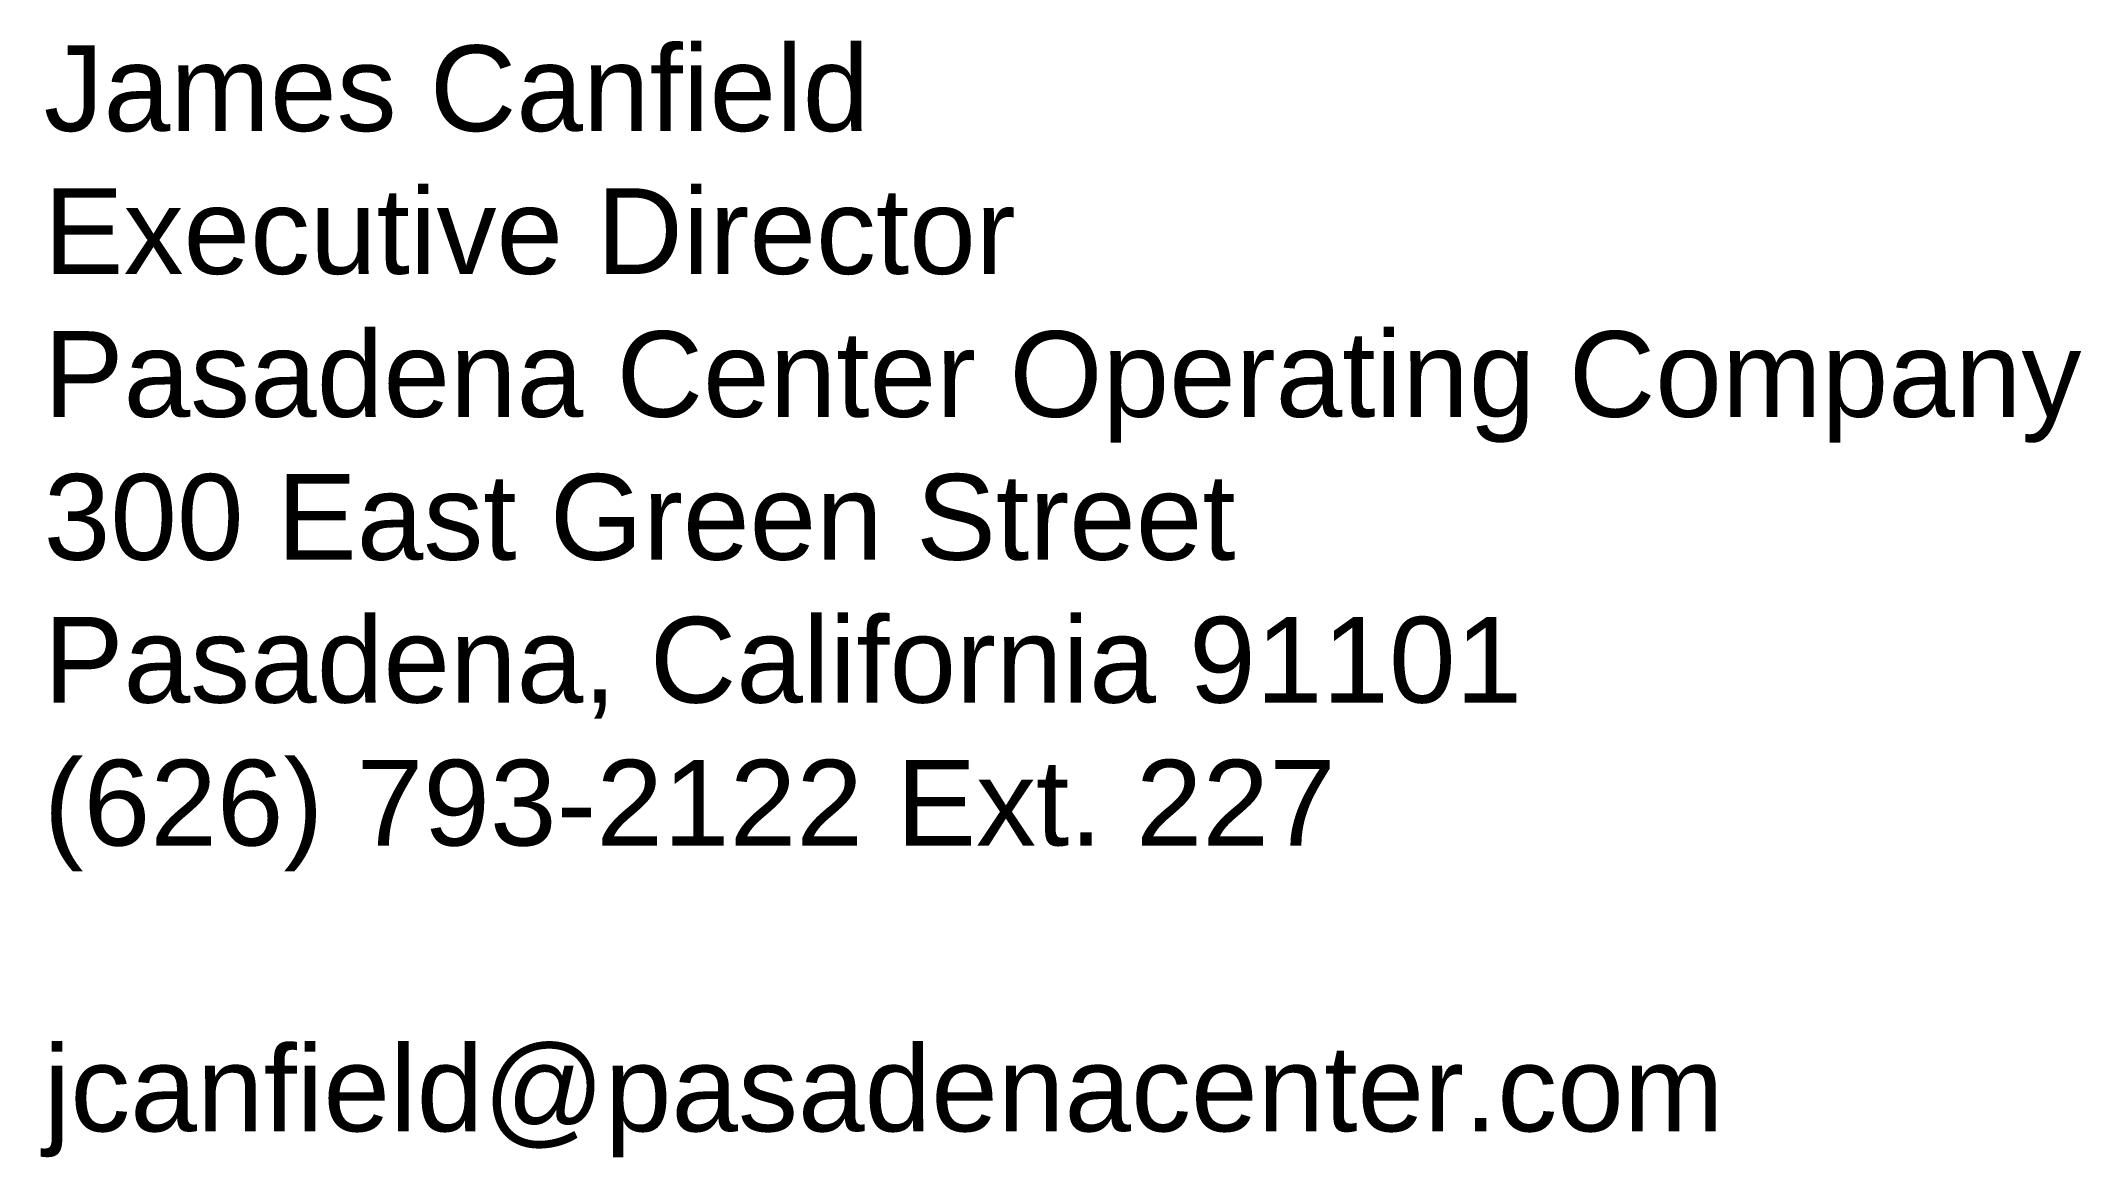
# Paper-space layout 'CLIENT INFO' of a CAD drawing. Header units: inches. Extents: x 23 to 880, y 12 to 481.
import ezdxf

# ---------------------------------------------------------------- set-up
doc = ezdxf.new("R2010")
doc.units = ezdxf.units.IN
doc.header["$LTSCALE"] = 100
doc.header["$MEASUREMENT"] = 0
doc.layers.add('bldg_text', color=94, linetype='CONTINUOUS')
doc.styles.add('showtx36', font='arial.ttf', dxfattribs={"height": 36})

psp = doc.layouts.new('CLIENT INFO')

# ---------------------------------------------------------------- texts
at = {"layer": 'bldg_text', "insert": (24.68, 478.6), "char_height": 36, "width": 1200, "attachment_point": 1, "style": 'showtx36'}
psp.add_mtext('James Canfield\\PExecutive Director\\PPasadena Center Operating Company\\P300 East Green Street\\PPasadena, California 91101\\P(626) 793-2122 Ext. 227\\P\\Pjcanfield@pasadenacenter.com', dxfattribs=at)

doc.saveas('drawing.dxf')
